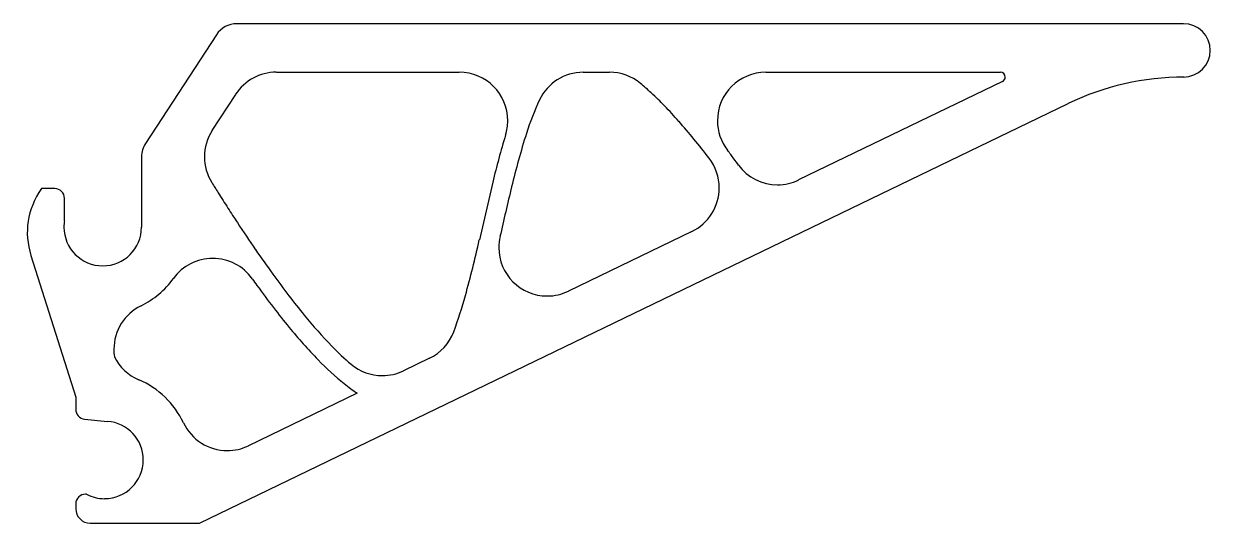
# Model space of a CAD drawing. Header units: millimetres. Extents: x -1 to 244, y 0 to 103.
import ezdxf

# ---------------------------------------------------------------- set-up
doc = ezdxf.new("R2010")
doc.units = ezdxf.units.MM
doc.layers.get('0').update_dxf_attribs({"lineweight": 25, "true_color": 0xffffff})

msp = doc.modelspace()

# ---------------------------------------------------------------- linework, layer by layer
for p, q in [((238.7, 103.2), (43.41, 103.2)), ((39.22, 100.93), (24.57, 78.5)), ((51.57, 93.2), (89.3, 93.2)), ((114.87, 93.2), (120.3, 93.2)), ((152.55, 93.2), (200.91, 93.2)), ((201.35, 91.3), (159.3, 70.99)), ((238.79, 92.2), (238.7, 92.2)), ((38.35, 81.2), (43.18, 88.64)), ((43.18, 88.64), (43.18, 88.64)), ((35.7, 0.2), (214.87, 86.73)), ((105.83, 87.48), (105.83, 87.48)), ((214.87, 86.73), (214.86, 86.74)), ((24.57, 78.5), (24.57, 78.5)), ((144.61, 77.13), (144.61, 77.13)), ((23.76, 75.77), (23.76, 61.25)), ((140.84, 75.47), (140.84, 75.47)), ((159.3, 70.99), (159.3, 70.99)), ((5.87, 69.2), (3.12, 69.2)), ((38.25, 70.47), (38.25, 70.47)), ((96.22, 70.53), (93.44, 58.61)), ((7.87, 62.58), (7.87, 67.2)), ((23.76, 61.25), (23.76, 61.25)), ((137.27, 60.35), (111.8, 48.05)), ((0.96, 55.41), (10.2, 26.2)), ((30.34, 50.67), (30.34, 50.68)), ((111.8, 48.05), (111.8, 48.05)), ((23.65, 45.04), (23.66, 45.04)), ((88.15, 39.68), (88.15, 39.67)), ((18.17, 34.53), (18.17, 34.54)), ((83.15, 34.22), (77.79, 31.63)), ((23.22, 29.78), (23.21, 29.77)), ((77.79, 31.63), (77.79, 31.63)), ((68.27, 27.03), (45.8, 16.18)), ((10.2, 26.2), (10.2, 23.68)), ((11.99, 21.69), (16.71, 21.2)), ((16.71, 21.2), (16.71, 21.2)), ((32.4, 20.91), (32.41, 20.92)), ((45.8, 16.18), (45.8, 16.18)), ((12.41, 6.2), (12.2, 6.2)), ((10.2, 4.2), (10.2, 3.2)), ((13.2, 0.2), (35.7, 0.2))]:
    msp.add_line(p, q)
for centre, radius, start, end in [((43.4, 98.2), 5, 89.9649, 146.879), ((238.7, 97.7), 5.5, 0, 90), ((238.7, 97.7), 5.5, 270, 0), ((51.56, 83.21), 9.99, 89.966, 147.0533), ((89.3, 83.2), 10, 0, 90), ((114.87, 83.2), 10, 89.9891, 154.6595), ((120.31, 83.24), 9.96, 50.1377, 90.0866), ((152.55, 83.2), 10, 90, 180), ((200.91, 92.2), 1, 0, 90), ((91.56, 48.81), 54.82, 47.0594, 50.1369), ((200.91, 92.2), 1, 295.7909, 0.012), ((238.71, 37.42), 54.78, 89.9173, 115.8074), ((79.37, 35.74), 72.69, 44.0134, 47.0443), ((160.19, 62.37), 59.88, 155.2055, 162.3118), ((61.48, 18.42), 97.59, 41.492, 44.0258), ((46.69, 75.77), 9.95, 146.9624, 180.092), ((89.3, 83.19), 10, 342.8666, 0.0537), ((38.12, -2.27), 128.8, 39.3611, 41.5007), ((152.51, 83.18), 9.96, 179.91, 217.4609), ((28.74, 75.77), 4.98, 146.7866, 180.0915), ((259.1, 31.56), 167.48, 163.0996, 166.5426), ((247.37, 34.67), 151.35, 162.3504, 166.6625), ((9.1, -26.11), 166.35, 37.6358, 39.3719), ((-21.57, -49.81), 209.12, 36.7665, 37.3748), ((46.69, 75.74), 9.95, 179.9084, 211.9486), ((132.96, 69.37), 9.96, 359.9103, 37.7518), ((-8.31, -39.96), 192.59, 36.3036, 36.7804), ((154.94, 79.98), 9.99, 216.3257, 270.0459), ((154.97, 79.96), 9.96, 269.9173, 295.8074), ((5.87, 67.2), 2, 0, 90), ((422.14, 309.24), 452.09, 211.8807, 212.1996), ((918.29, -126.97), 841.47, 166.49202, 167.21072), ((132.92, 69.36), 10, 295.7909, 0.012), ((389.7, 288.79), 413.74, 212.1971, 212.7136), ((354.71, 266.31), 372.15, 212.7132, 213.2643), ((15.82, 61.29), 8.06, 170.7835, 180.0209), ((15.76, 61.28), 8, 180, 270), ((15.76, 61.28), 8, 270, 359.7916), ((307.15, 235.01), 315.22, 213.247, 214.4679), ((107.48, 57.06), 10.03, 167.0913, 180.0359), ((253.59, 198.22), 250.23, 214.4642, 215.8713), ((-156.1, 115.01), 255.83, 344.623, 347.2635), ((107.45, 57.06), 10, 180, 270), ((38.43, 44.83), 9.99, 89.9558, 144.166), ((38.45, 44.83), 9.99, 35.4497, 90.0428), ((209.78, 166.52), 196.16, 215.8667, 217.5007), ((15.65, 61.31), 18.13, 296.2014, 324.0872), ((206.82, 164.56), 196.61, 215.4154, 215.9103), ((209.74, 166.49), 200.11, 215.8671, 217.5016), ((174.44, 139.38), 151.6, 217.4945, 219.4087), ((3.25, 71.27), 90.59, 339.5875, 344.57), ((107.46, 57.02), 9.96, 269.9173, 295.8074), ((28.06, 36.07), 10, 116.1314, 180.0129), ((174.48, 139.41), 155.65, 217.4959, 219.4095), ((134.89, 106.48), 100.16, 219.2282, 224.1641), ((134.82, 106.41), 104.06, 219.2346, 224.1762), ((78.78, 43.25), 10.03, 295.852, 339.1275), ((28.13, 36.06), 10.08, 179.981, 188.7068), ((27.16, 39), 10.04, 206.4047, 246.7765), ((104.98, 77.49), 58.51, 224.2136, 229.4974), ((101.99, 74.36), 58.18, 224.0736, 231.2453), ((73.43, 40.6), 9.96, 229.6503, 270.0857), ((16.1, 13.2), 18.04, 25.3422, 66.7774), ((73.46, 40.6), 9.96, 269.9173, 295.8074), ((88.1, 57.29), 36.18, 231.4743, 236.768), ((12.2, 23.68), 2, 179.9986, 264.0753), ((16.15, 13.25), 7.97, 0.0013, 85.9441), ((41.45, 25.19), 10, 205.2783, 270.0108), ((41.46, 25.14), 9.96, 269.9173, 295.8074), ((16.15, 13.25), 7.97, 270, 0), ((12.2, 4.2), 2, 90, 180), ((16.14, 13.21), 7.94, 242.0378, 270.0871), ((13.2, 3.2), 3, 180, 270)]:
    msp.add_arc(centre, radius, start, end)
msp.add_open_spline([(3.12, 69.2), (0.18, 64.85), (-0.54, 60.25), (0.96, 55.41)], degree=3)

doc.saveas('drawing.dxf')
